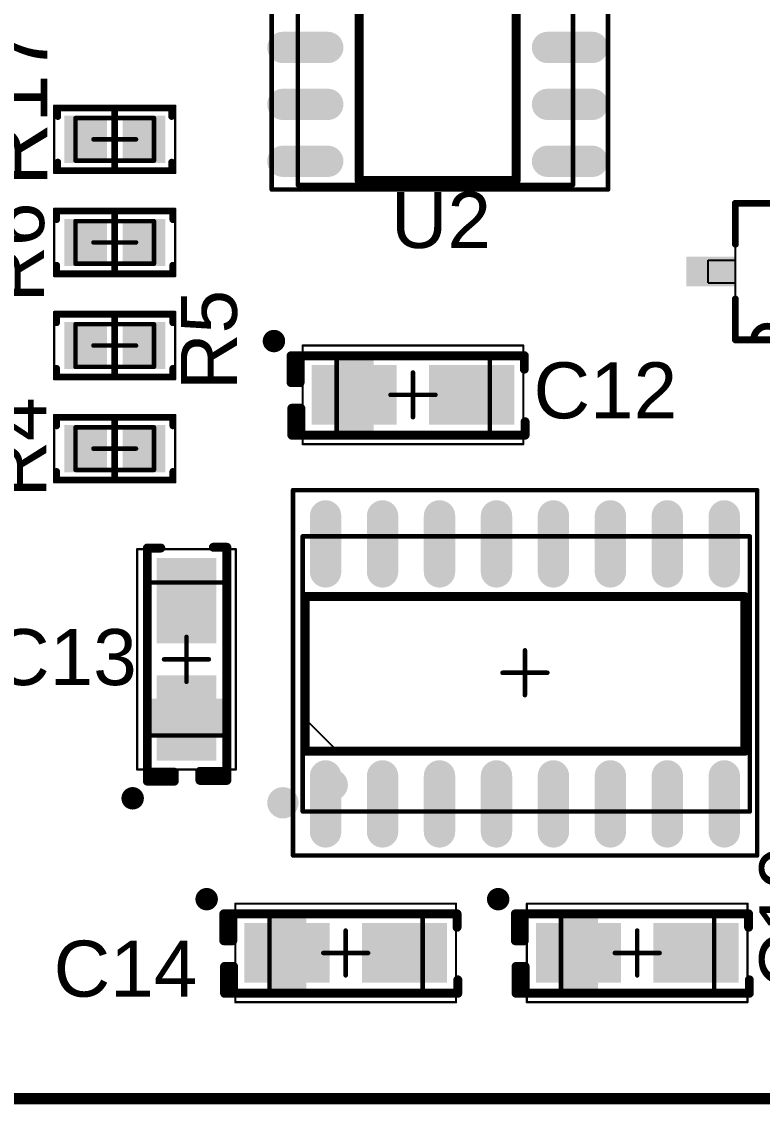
# Model space of a CAD drawing. Header units: millimetres. Extents: x -5 to 73.1, y -0.1 to 46.3.
# Drawn here: x 23.03 to 39.54, y -0.13 to 24.03 of the extents above; entities that cross this region are included whole.
import ezdxf

# ---------------------------------------------------------------- set-up
doc = ezdxf.new("R2010")
doc.units = ezdxf.units.MM
for name, color, linetype in [('Mechanical1', 6, 'Continuous'), ('Mechanical13', 56, 'Continuous'), ('Mechanical15', 56, 'Continuous'), ('Mechanical4', 56, 'Continuous'), ('TopOverlay', 2, 'Continuous'), ('TopPaste', 8, 'Continuous'), ('TopSolder', 216, 'Continuous')]:
    doc.layers.add(name, color=color, linetype=linetype)
doc.styles.add('Arial', font='arial.ttf', dxfattribs={"height": 0.2})

msp = doc.modelspace()

# ---------------------------------------------------------------- hatches: boundary and pattern name
at = {"layer": 'Mechanical1'}
h = msp.add_hatch(color=6, dxfattribs=at)
edge = h.paths.add_edge_path()
edge.add_arc((29.95, 7), 0.35, 0, 360)
at = {"layer": 'Mechanical13'}
for points in [[(30.035, 14.85), (30.875, 14.85), (30.875, 16.55), (30.035, 16.55)], [(27.55, 8.085), (27.55, 8.925), (25.85, 8.925), (25.85, 8.085)], [(28.535, 2.4), (29.375, 2.4), (29.375, 4.1), (28.535, 4.1)], [(35.035, 2.4), (35.875, 2.4), (35.875, 4.1), (35.035, 4.1)]]:
    msp.add_hatch(color=56, dxfattribs=at).paths.add_polyline_path(points)
at = {"layer": 'TopOverlay'}
for points in [[(29.033, 15.973), (29.183, 15.973), (29.183, 16.573), (29.033, 16.573)], [(29.05, 14.8), (29.2, 14.8), (29.2, 15.4), (29.05, 15.4)], [(27.6, 7.1), (27.6, 7.25), (27, 7.25), (27, 7.1)], [(26.427, 7.083), (26.427, 7.233), (25.827, 7.233), (25.827, 7.083)], [(27.533, 3.523), (27.683, 3.523), (27.683, 4.123), (27.533, 4.123)], [(34.033, 3.523), (34.183, 3.523), (34.183, 4.123), (34.033, 4.123)], [(27.55, 2.35), (27.7, 2.35), (27.7, 2.95), (27.55, 2.95)], [(34.05, 2.35), (34.2, 2.35), (34.2, 2.95), (34.05, 2.95)]]:
    msp.add_hatch(color=2, dxfattribs=at).paths.add_polyline_path(points)
h = msp.add_hatch(color=2, dxfattribs=at)
edge = h.paths.add_edge_path()
edge.add_arc((28.85, 6.6), 0.35, 0, 360)
at = {"layer": 'TopPaste'}
h = msp.add_hatch(color=8, dxfattribs=at)
edge = h.paths.add_edge_path()
edge.add_arc((28.85, 23.45), 0.3, 90, 270)
edge.add_line((28.85, 23.15), (29.85, 23.15))
edge.add_arc((29.85, 23.45), 0.3, 270, 450)
edge.add_line((29.85, 23.75), (28.85, 23.75))
h = msp.add_hatch(color=8, dxfattribs=at)
edge = h.paths.add_edge_path()
edge.add_arc((34.75, 23.45), 0.3, 90, 270)
edge.add_line((34.75, 23.15), (35.75, 23.15))
edge.add_arc((35.75, 23.45), 0.3, 270, 450)
edge.add_line((35.75, 23.75), (34.75, 23.75))
h = msp.add_hatch(color=8, dxfattribs=at)
edge = h.paths.add_edge_path()
edge.add_arc((28.85, 22.18), 0.3, 90, 270)
edge.add_line((28.85, 21.88), (29.85, 21.88))
edge.add_arc((29.85, 22.18), 0.3, 270, 450)
edge.add_line((29.85, 22.48), (28.85, 22.48))
h = msp.add_hatch(color=8, dxfattribs=at)
edge = h.paths.add_edge_path()
edge.add_arc((34.75, 22.18), 0.3, 90, 270)
edge.add_line((34.75, 21.88), (35.75, 21.88))
edge.add_arc((35.75, 22.18), 0.3, 270, 450)
edge.add_line((35.75, 22.48), (34.75, 22.48))
for points in [[(24.025, 20.925), (24.025, 21.875), (24.875, 21.875), (24.875, 20.925)], [(25.325, 20.925), (25.325, 21.875), (26.175, 21.875), (26.175, 20.925)], [(24.025, 18.625), (24.025, 19.575), (24.875, 19.575), (24.875, 18.625)], [(25.325, 18.625), (25.325, 19.575), (26.175, 19.575), (26.175, 18.625)], [(38.913, 18.171), (37.897, 18.171), (37.897, 18.729), (38.913, 18.729)], [(24.025, 16.325), (24.025, 17.275), (24.875, 17.275), (24.875, 16.325)], [(25.325, 16.325), (25.325, 17.275), (26.175, 17.275), (26.175, 16.325)], [(31.34, 15.085), (29.54, 15.085), (29.54, 16.315), (31.34, 16.315)], [(33.96, 15.085), (32.16, 15.085), (32.16, 16.315), (33.96, 16.315)], [(24.025, 14.025), (24.025, 14.975), (24.875, 14.975), (24.875, 14.025)], [(25.325, 14.025), (25.325, 14.975), (26.175, 14.975), (26.175, 14.025)], [(27.315, 12.01), (27.315, 10.21), (26.085, 10.21), (26.085, 12.01)], [(27.315, 9.39), (27.315, 7.59), (26.085, 7.59), (26.085, 9.39)], [(29.84, 2.635), (28.04, 2.635), (28.04, 3.865), (29.84, 3.865)], [(32.46, 2.635), (30.66, 2.635), (30.66, 3.865), (32.46, 3.865)], [(36.34, 2.635), (34.54, 2.635), (34.54, 3.865), (36.34, 3.865)], [(38.96, 2.635), (37.16, 2.635), (37.16, 3.865), (38.96, 3.865)]]:
    msp.add_hatch(color=8, dxfattribs=at).paths.add_polyline_path(points)
h = msp.add_hatch(color=8, dxfattribs=at)
edge = h.paths.add_edge_path()
edge.add_arc((28.85, 20.91), 0.3, 90, 270)
edge.add_line((28.85, 20.61), (29.85, 20.61))
edge.add_arc((29.85, 20.91), 0.3, 270, 450)
edge.add_line((29.85, 21.21), (28.85, 21.21))
h = msp.add_hatch(color=8, dxfattribs=at)
edge = h.paths.add_edge_path()
edge.add_arc((34.75, 20.91), 0.3, 90, 270)
edge.add_line((34.75, 20.61), (35.75, 20.61))
edge.add_arc((35.75, 20.91), 0.3, 270, 450)
edge.add_line((35.75, 21.21), (34.75, 21.21))
h = msp.add_hatch(color=8, dxfattribs=at)
edge = h.paths.add_edge_path()
edge.add_arc((29.802, 13), 0.3, 0, 180)
edge.add_line((29.502, 13), (29.502, 11.75))
edge.add_arc((29.802, 11.75), 0.3, 180, 360)
edge.add_line((30.102, 11.75), (30.102, 13))
h = msp.add_hatch(color=8, dxfattribs=at)
edge = h.paths.add_edge_path()
edge.add_arc((31.072, 13), 0.3, 0, 180)
edge.add_line((30.772, 13), (30.772, 11.75))
edge.add_arc((31.072, 11.75), 0.3, 180, 360)
edge.add_line((31.372, 11.75), (31.372, 13))
h = msp.add_hatch(color=8, dxfattribs=at)
edge = h.paths.add_edge_path()
edge.add_arc((32.342, 13), 0.3, 0, 180)
edge.add_line((32.042, 13), (32.042, 11.75))
edge.add_arc((32.342, 11.75), 0.3, 180, 360)
edge.add_line((32.642, 11.75), (32.642, 13))
h = msp.add_hatch(color=8, dxfattribs=at)
edge = h.paths.add_edge_path()
edge.add_arc((33.612, 13), 0.3, 0, 180)
edge.add_line((33.312, 13), (33.312, 11.75))
edge.add_arc((33.612, 11.75), 0.3, 180, 360)
edge.add_line((33.912, 11.75), (33.912, 13))
h = msp.add_hatch(color=8, dxfattribs=at)
edge = h.paths.add_edge_path()
edge.add_arc((34.882, 13), 0.3, 0, 180)
edge.add_line((34.582, 13), (34.582, 11.75))
edge.add_arc((34.882, 11.75), 0.3, 180, 360)
edge.add_line((35.182, 11.75), (35.182, 13))
h = msp.add_hatch(color=8, dxfattribs=at)
edge = h.paths.add_edge_path()
edge.add_arc((36.152, 13), 0.3, 0, 180)
edge.add_line((35.852, 13), (35.852, 11.75))
edge.add_arc((36.152, 11.75), 0.3, 180, 360)
edge.add_line((36.452, 11.75), (36.452, 13))
h = msp.add_hatch(color=8, dxfattribs=at)
edge = h.paths.add_edge_path()
edge.add_arc((37.422, 13), 0.3, 0, 180)
edge.add_line((37.122, 13), (37.122, 11.75))
edge.add_arc((37.422, 11.75), 0.3, 180, 360)
edge.add_line((37.722, 11.75), (37.722, 13))
h = msp.add_hatch(color=8, dxfattribs=at)
edge = h.paths.add_edge_path()
edge.add_arc((38.692, 13), 0.3, 0, 180)
edge.add_line((38.392, 13), (38.392, 11.75))
edge.add_arc((38.692, 11.75), 0.3, 180, 360)
edge.add_line((38.992, 11.75), (38.992, 13))
h = msp.add_hatch(color=8, dxfattribs=at)
edge = h.paths.add_edge_path()
edge.add_arc((29.802, 7.2), 0.3, 0, 180)
edge.add_line((29.502, 7.2), (29.502, 5.95))
edge.add_arc((29.802, 5.95), 0.3, 180, 360)
edge.add_line((30.102, 5.95), (30.102, 7.2))
h = msp.add_hatch(color=8, dxfattribs=at)
edge = h.paths.add_edge_path()
edge.add_arc((31.072, 7.2), 0.3, 0, 180)
edge.add_line((30.772, 7.2), (30.772, 5.95))
edge.add_arc((31.072, 5.95), 0.3, 180, 360)
edge.add_line((31.372, 5.95), (31.372, 7.2))
h = msp.add_hatch(color=8, dxfattribs=at)
edge = h.paths.add_edge_path()
edge.add_arc((32.342, 7.2), 0.3, 0, 180)
edge.add_line((32.042, 7.2), (32.042, 5.95))
edge.add_arc((32.342, 5.95), 0.3, 180, 360)
edge.add_line((32.642, 5.95), (32.642, 7.2))
h = msp.add_hatch(color=8, dxfattribs=at)
edge = h.paths.add_edge_path()
edge.add_arc((33.612, 7.2), 0.3, 0, 180)
edge.add_line((33.312, 7.2), (33.312, 5.95))
edge.add_arc((33.612, 5.95), 0.3, 180, 360)
edge.add_line((33.912, 5.95), (33.912, 7.2))
h = msp.add_hatch(color=8, dxfattribs=at)
edge = h.paths.add_edge_path()
edge.add_arc((34.882, 7.2), 0.3, 0, 180)
edge.add_line((34.582, 7.2), (34.582, 5.95))
edge.add_arc((34.882, 5.95), 0.3, 180, 360)
edge.add_line((35.182, 5.95), (35.182, 7.2))
h = msp.add_hatch(color=8, dxfattribs=at)
edge = h.paths.add_edge_path()
edge.add_arc((36.152, 7.2), 0.3, 0, 180)
edge.add_line((35.852, 7.2), (35.852, 5.95))
edge.add_arc((36.152, 5.95), 0.3, 180, 360)
edge.add_line((36.452, 5.95), (36.452, 7.2))
h = msp.add_hatch(color=8, dxfattribs=at)
edge = h.paths.add_edge_path()
edge.add_arc((37.422, 7.2), 0.3, 0, 180)
edge.add_line((37.122, 7.2), (37.122, 5.95))
edge.add_arc((37.422, 5.95), 0.3, 180, 360)
edge.add_line((37.722, 5.95), (37.722, 7.2))
h = msp.add_hatch(color=8, dxfattribs=at)
edge = h.paths.add_edge_path()
edge.add_arc((38.692, 7.2), 0.3, 0, 180)
edge.add_line((38.392, 7.2), (38.392, 5.95))
edge.add_arc((38.692, 5.95), 0.3, 180, 360)
edge.add_line((38.992, 5.95), (38.992, 7.2))
at = {"layer": 'TopSolder'}
h = msp.add_hatch(color=216, dxfattribs=at)
edge = h.paths.add_edge_path()
edge.add_arc((28.85, 23.45), 0.35, 90, 270)
edge.add_line((28.85, 23.1), (29.85, 23.1))
edge.add_arc((29.85, 23.45), 0.35, 270, 450)
edge.add_line((29.85, 23.8), (28.85, 23.8))
h = msp.add_hatch(color=216, dxfattribs=at)
edge = h.paths.add_edge_path()
edge.add_arc((34.75, 23.45), 0.35, 90, 270)
edge.add_line((34.75, 23.1), (35.75, 23.1))
edge.add_arc((35.75, 23.45), 0.35, 270, 450)
edge.add_line((35.75, 23.8), (34.75, 23.8))
h = msp.add_hatch(color=216, dxfattribs=at)
edge = h.paths.add_edge_path()
edge.add_arc((28.85, 22.18), 0.35, 90, 270)
edge.add_line((28.85, 21.83), (29.85, 21.83))
edge.add_arc((29.85, 22.18), 0.35, 270, 450)
edge.add_line((29.85, 22.53), (28.85, 22.53))
h = msp.add_hatch(color=216, dxfattribs=at)
edge = h.paths.add_edge_path()
edge.add_arc((34.75, 22.18), 0.35, 90, 270)
edge.add_line((34.75, 21.83), (35.75, 21.83))
edge.add_arc((35.75, 22.18), 0.35, 270, 450)
edge.add_line((35.75, 22.53), (34.75, 22.53))
for points in [[(23.975, 20.875), (23.975, 21.925), (24.925, 21.925), (24.925, 20.875)], [(25.275, 20.875), (25.275, 21.925), (26.225, 21.925), (26.225, 20.875)], [(23.975, 18.575), (23.975, 19.625), (24.925, 19.625), (24.925, 18.575)], [(25.275, 18.575), (25.275, 19.625), (26.225, 19.625), (26.225, 18.575)], [(38.963, 18.121), (37.847, 18.121), (37.847, 18.779), (38.963, 18.779)], [(23.975, 16.275), (23.975, 17.325), (24.925, 17.325), (24.925, 16.275)], [(25.275, 16.275), (25.275, 17.325), (26.225, 17.325), (26.225, 16.275)], [(31.39, 15.035), (29.49, 15.035), (29.49, 16.365), (31.39, 16.365)], [(34.01, 15.035), (32.11, 15.035), (32.11, 16.365), (34.01, 16.365)], [(23.975, 13.975), (23.975, 15.025), (24.925, 15.025), (24.925, 13.975)], [(25.275, 13.975), (25.275, 15.025), (26.225, 15.025), (26.225, 13.975)], [(27.365, 12.06), (27.365, 10.16), (26.035, 10.16), (26.035, 12.06)], [(27.365, 9.44), (27.365, 7.54), (26.035, 7.54), (26.035, 9.44)], [(29.89, 2.585), (27.99, 2.585), (27.99, 3.915), (29.89, 3.915)], [(32.51, 2.585), (30.61, 2.585), (30.61, 3.915), (32.51, 3.915)], [(36.39, 2.585), (34.49, 2.585), (34.49, 3.915), (36.39, 3.915)], [(39.01, 2.585), (37.11, 2.585), (37.11, 3.915), (39.01, 3.915)]]:
    msp.add_hatch(color=216, dxfattribs=at).paths.add_polyline_path(points)
h = msp.add_hatch(color=216, dxfattribs=at)
edge = h.paths.add_edge_path()
edge.add_arc((28.85, 20.91), 0.35, 90, 270)
edge.add_line((28.85, 20.56), (29.85, 20.56))
edge.add_arc((29.85, 20.91), 0.35, 270, 450)
edge.add_line((29.85, 21.26), (28.85, 21.26))
h = msp.add_hatch(color=216, dxfattribs=at)
edge = h.paths.add_edge_path()
edge.add_arc((34.75, 20.91), 0.35, 90, 270)
edge.add_line((34.75, 20.56), (35.75, 20.56))
edge.add_arc((35.75, 20.91), 0.35, 270, 450)
edge.add_line((35.75, 21.26), (34.75, 21.26))
h = msp.add_hatch(color=216, dxfattribs=at)
edge = h.paths.add_edge_path()
edge.add_arc((29.802, 13), 0.35, 0, 180)
edge.add_line((29.452, 13), (29.452, 11.75))
edge.add_arc((29.802, 11.75), 0.35, 180, 360)
edge.add_line((30.152, 11.75), (30.152, 13))
h = msp.add_hatch(color=216, dxfattribs=at)
edge = h.paths.add_edge_path()
edge.add_arc((31.072, 13), 0.35, 0, 180)
edge.add_line((30.722, 13), (30.722, 11.75))
edge.add_arc((31.072, 11.75), 0.35, 180, 360)
edge.add_line((31.422, 11.75), (31.422, 13))
h = msp.add_hatch(color=216, dxfattribs=at)
edge = h.paths.add_edge_path()
edge.add_arc((32.342, 13), 0.35, 0, 180)
edge.add_line((31.992, 13), (31.992, 11.75))
edge.add_arc((32.342, 11.75), 0.35, 180, 360)
edge.add_line((32.692, 11.75), (32.692, 13))
h = msp.add_hatch(color=216, dxfattribs=at)
edge = h.paths.add_edge_path()
edge.add_arc((33.612, 13), 0.35, 0, 180)
edge.add_line((33.262, 13), (33.262, 11.75))
edge.add_arc((33.612, 11.75), 0.35, 180, 360)
edge.add_line((33.962, 11.75), (33.962, 13))
h = msp.add_hatch(color=216, dxfattribs=at)
edge = h.paths.add_edge_path()
edge.add_arc((34.882, 13), 0.35, 0, 180)
edge.add_line((34.532, 13), (34.532, 11.75))
edge.add_arc((34.882, 11.75), 0.35, 180, 360)
edge.add_line((35.232, 11.75), (35.232, 13))
h = msp.add_hatch(color=216, dxfattribs=at)
edge = h.paths.add_edge_path()
edge.add_arc((36.152, 13), 0.35, 0, 180)
edge.add_line((35.802, 13), (35.802, 11.75))
edge.add_arc((36.152, 11.75), 0.35, 180, 360)
edge.add_line((36.502, 11.75), (36.502, 13))
h = msp.add_hatch(color=216, dxfattribs=at)
edge = h.paths.add_edge_path()
edge.add_arc((37.422, 13), 0.35, 0, 180)
edge.add_line((37.072, 13), (37.072, 11.75))
edge.add_arc((37.422, 11.75), 0.35, 180, 360)
edge.add_line((37.772, 11.75), (37.772, 13))
h = msp.add_hatch(color=216, dxfattribs=at)
edge = h.paths.add_edge_path()
edge.add_arc((38.692, 13), 0.35, 0, 180)
edge.add_line((38.342, 13), (38.342, 11.75))
edge.add_arc((38.692, 11.75), 0.35, 180, 360)
edge.add_line((39.042, 11.75), (39.042, 13))
h = msp.add_hatch(color=216, dxfattribs=at)
edge = h.paths.add_edge_path()
edge.add_arc((29.802, 7.2), 0.35, 0, 180)
edge.add_line((29.452, 7.2), (29.452, 5.95))
edge.add_arc((29.802, 5.95), 0.35, 180, 360)
edge.add_line((30.152, 5.95), (30.152, 7.2))
h = msp.add_hatch(color=216, dxfattribs=at)
edge = h.paths.add_edge_path()
edge.add_arc((31.072, 7.2), 0.35, 0, 180)
edge.add_line((30.722, 7.2), (30.722, 5.95))
edge.add_arc((31.072, 5.95), 0.35, 180, 360)
edge.add_line((31.422, 5.95), (31.422, 7.2))
h = msp.add_hatch(color=216, dxfattribs=at)
edge = h.paths.add_edge_path()
edge.add_arc((32.342, 7.2), 0.35, 0, 180)
edge.add_line((31.992, 7.2), (31.992, 5.95))
edge.add_arc((32.342, 5.95), 0.35, 180, 360)
edge.add_line((32.692, 5.95), (32.692, 7.2))
h = msp.add_hatch(color=216, dxfattribs=at)
edge = h.paths.add_edge_path()
edge.add_arc((33.612, 7.2), 0.35, 0, 180)
edge.add_line((33.262, 7.2), (33.262, 5.95))
edge.add_arc((33.612, 5.95), 0.35, 180, 360)
edge.add_line((33.962, 5.95), (33.962, 7.2))
h = msp.add_hatch(color=216, dxfattribs=at)
edge = h.paths.add_edge_path()
edge.add_arc((34.882, 7.2), 0.35, 0, 180)
edge.add_line((34.532, 7.2), (34.532, 5.95))
edge.add_arc((34.882, 5.95), 0.35, 180, 360)
edge.add_line((35.232, 5.95), (35.232, 7.2))
h = msp.add_hatch(color=216, dxfattribs=at)
edge = h.paths.add_edge_path()
edge.add_arc((36.152, 7.2), 0.35, 0, 180)
edge.add_line((35.802, 7.2), (35.802, 5.95))
edge.add_arc((36.152, 5.95), 0.35, 180, 360)
edge.add_line((36.502, 5.95), (36.502, 7.2))
h = msp.add_hatch(color=216, dxfattribs=at)
edge = h.paths.add_edge_path()
edge.add_arc((37.422, 7.2), 0.35, 0, 180)
edge.add_line((37.072, 7.2), (37.072, 5.95))
edge.add_arc((37.422, 5.95), 0.35, 180, 360)
edge.add_line((37.772, 5.95), (37.772, 7.2))
h = msp.add_hatch(color=216, dxfattribs=at)
edge = h.paths.add_edge_path()
edge.add_arc((38.692, 7.2), 0.35, 0, 180)
edge.add_line((38.342, 7.2), (38.342, 5.95))
edge.add_arc((38.692, 5.95), 0.35, 180, 360)
edge.add_line((39.042, 5.95), (39.042, 7.2))

# ---------------------------------------------------------------- linework, layer by layer
at = {"layer": 'Mechanical1', "const_width": 0.1}
for points in [[(29.182, 20.38), (29.182, 29.08)], [(35.319, 20.38), (35.319, 29.08)], [(29.182, 20.38), (35.319, 20.38)], [(29.29, 12.544), (39.26, 12.544)], [(29.29, 6.407), (29.29, 12.544)], [(39.26, 6.407), (39.26, 12.544)], [(29.29, 6.407), (39.26, 6.407)]]:
    msp.add_lwpolyline(points, dxfattribs=at)
at = {"layer": 'Mechanical1', "const_width": 0.05}
for points in [[(29.157, 20.38, 1), (29.207, 20.38, 1)], [(29.157, 20.38, 1), (29.207, 20.38, 1)], [(35.294, 20.38, 1), (35.344, 20.38, 1)], [(35.294, 20.38, 1), (35.344, 20.38, 1)], [(29.265, 12.544, 1), (29.315, 12.544, 1)], [(29.265, 12.544, 1), (29.315, 12.544, 1)], [(39.235, 12.544, 1), (39.285, 12.544, 1)], [(39.235, 12.544, 1), (39.285, 12.544, 1)], [(29.265, 6.407, 1), (29.315, 6.407, 1)], [(29.265, 6.407, 1), (29.315, 6.407, 1)], [(39.235, 6.407, 1), (39.285, 6.407, 1)], [(39.235, 6.407, 1), (39.285, 6.407, 1)]]:
    msp.add_lwpolyline(points, format="xyb", close=True, dxfattribs=at)
at = {"layer": 'Mechanical13', "const_width": 0.1}
for points in [[(24.225, 20.925), (24.225, 21.875)], [(24.225, 21.875), (25.975, 21.875)], [(25.975, 20.925), (25.975, 21.875)], [(24.225, 20.925), (25.975, 20.925)], [(24.225, 19.575), (25.975, 19.575)], [(24.225, 18.625), (24.225, 19.575)], [(25.975, 18.625), (25.975, 19.575)], [(24.225, 18.625), (25.975, 18.625)], [(24.225, 16.325), (24.225, 17.275)], [(24.225, 17.275), (25.975, 17.275)], [(25.975, 16.325), (25.975, 17.275)], [(30.05, 16.55), (33.465, 16.55)], [(30.05, 14.85), (30.05, 16.55)], [(33.465, 14.85), (33.465, 16.55)], [(24.225, 16.325), (25.975, 16.325)], [(24.225, 14.975), (25.975, 14.975)], [(24.225, 14.025), (24.225, 14.975)], [(25.975, 14.025), (25.975, 14.975)], [(30.05, 14.85), (33.465, 14.85)], [(24.225, 14.025), (25.975, 14.025)], [(25.85, 8.1), (25.85, 11.515)], [(25.85, 11.515), (27.55, 11.515)], [(27.55, 8.1), (27.55, 11.515)], [(25.85, 8.1), (27.55, 8.1)], [(28.55, 4.1), (31.965, 4.1)], [(28.55, 2.4), (28.55, 4.1)], [(31.965, 2.4), (31.965, 4.1)], [(35.05, 4.1), (38.465, 4.1)], [(35.05, 2.4), (35.05, 4.1)], [(38.465, 2.4), (38.465, 4.1)], [(28.55, 2.4), (31.965, 2.4)], [(35.05, 2.4), (38.465, 2.4)]]:
    msp.add_lwpolyline(points, dxfattribs=at)
at = {"layer": 'Mechanical13', "const_width": 0.05}
for points in [[(24.2, 21.875, 1), (24.25, 21.875, 1)], [(24.2, 21.875, 1), (24.25, 21.875, 1)], [(25.95, 21.875, 1), (26, 21.875, 1)], [(25.95, 21.875, 1), (26, 21.875, 1)], [(24.2, 20.925, 1), (24.25, 20.925, 1)], [(24.2, 20.925, 1), (24.25, 20.925, 1)], [(25.95, 20.925, 1), (26, 20.925, 1)], [(25.95, 20.925, 1), (26, 20.925, 1)], [(24.2, 19.575, 1), (24.25, 19.575, 1)], [(24.2, 19.575, 1), (24.25, 19.575, 1)], [(25.95, 19.575, 1), (26, 19.575, 1)], [(25.95, 19.575, 1), (26, 19.575, 1)], [(24.2, 18.625, 1), (24.25, 18.625, 1)], [(24.2, 18.625, 1), (24.25, 18.625, 1)], [(25.95, 18.625, 1), (26, 18.625, 1)], [(25.95, 18.625, 1), (26, 18.625, 1)], [(24.2, 17.275, 1), (24.25, 17.275, 1)], [(24.2, 17.275, 1), (24.25, 17.275, 1)], [(25.95, 17.275, 1), (26, 17.275, 1)], [(25.95, 17.275, 1), (26, 17.275, 1)], [(30.025, 16.55, 1), (30.075, 16.55, 1)], [(30.025, 16.55, 1), (30.075, 16.55, 1)], [(33.44, 16.55, 1), (33.49, 16.55, 1)], [(33.44, 16.55, 1), (33.49, 16.55, 1)], [(24.2, 16.325, 1), (24.25, 16.325, 1)], [(24.2, 16.325, 1), (24.25, 16.325, 1)], [(25.95, 16.325, 1), (26, 16.325, 1)], [(25.95, 16.325, 1), (26, 16.325, 1)], [(24.2, 14.975, 1), (24.25, 14.975, 1)], [(24.2, 14.975, 1), (24.25, 14.975, 1)], [(25.95, 14.975, 1), (26, 14.975, 1)], [(25.95, 14.975, 1), (26, 14.975, 1)], [(30.025, 14.85, 1), (30.075, 14.85, 1)], [(30.025, 14.85, 1), (30.075, 14.85, 1)], [(33.44, 14.85, 1), (33.49, 14.85, 1)], [(33.44, 14.85, 1), (33.49, 14.85, 1)], [(24.2, 14.025, 1), (24.25, 14.025, 1)], [(24.2, 14.025, 1), (24.25, 14.025, 1)], [(25.95, 14.025, 1), (26, 14.025, 1)], [(25.95, 14.025, 1), (26, 14.025, 1)], [(25.825, 11.515, 1), (25.875, 11.515, 1)], [(25.825, 11.515, 1), (25.875, 11.515, 1)], [(27.525, 11.515, 1), (27.575, 11.515, 1)], [(27.525, 11.515, 1), (27.575, 11.515, 1)], [(25.825, 8.1, 1), (25.875, 8.1, 1)], [(25.825, 8.1, 1), (25.875, 8.1, 1)], [(27.525, 8.1, 1), (27.575, 8.1, 1)], [(27.525, 8.1, 1), (27.575, 8.1, 1)], [(28.525, 4.1, 1), (28.575, 4.1, 1)], [(28.525, 4.1, 1), (28.575, 4.1, 1)], [(31.94, 4.1, 1), (31.99, 4.1, 1)], [(31.94, 4.1, 1), (31.99, 4.1, 1)], [(35.025, 4.1, 1), (35.075, 4.1, 1)], [(35.025, 4.1, 1), (35.075, 4.1, 1)], [(38.44, 4.1, 1), (38.49, 4.1, 1)], [(38.44, 4.1, 1), (38.49, 4.1, 1)], [(28.525, 2.4, 1), (28.575, 2.4, 1)], [(28.525, 2.4, 1), (28.575, 2.4, 1)], [(31.94, 2.4, 1), (31.99, 2.4, 1)], [(31.94, 2.4, 1), (31.99, 2.4, 1)], [(35.025, 2.4, 1), (35.075, 2.4, 1)], [(35.025, 2.4, 1), (35.075, 2.4, 1)], [(38.44, 2.4, 1), (38.49, 2.4, 1)], [(38.44, 2.4, 1), (38.49, 2.4, 1)]]:
    msp.add_lwpolyline(points, format="xyb", close=True, dxfattribs=at)
at = {"layer": 'Mechanical13'}
for points in [[(38.939, 19.974), (40.361, 19.974)], [(38.939, 18.704), (38.939, 19.974)], [(38.329, 18.704), (38.939, 18.704)], [(38.329, 18.196), (38.329, 18.704)], [(38.939, 18.196), (38.939, 18.704)], [(38.329, 18.196), (38.939, 18.196)], [(38.939, 16.926), (38.939, 18.196)], [(38.939, 16.926), (39.345, 16.926)], [(39.345, 16.926), (39.955, 16.926)]]:
    msp.add_lwpolyline(points, dxfattribs=at)
for points in [[(38.939, 19.974, 1), (38.939, 19.974, 1)], [(38.939, 19.974, 1), (38.939, 19.974, 1)], [(38.329, 18.704, 1), (38.329, 18.704, 1)], [(38.329, 18.704, 1), (38.329, 18.704, 1)], [(38.939, 18.704, 1), (38.939, 18.704, 1)], [(38.939, 18.704, 1), (38.939, 18.704, 1)], [(38.939, 18.704, 1), (38.939, 18.704, 1)], [(38.329, 18.196, 1), (38.329, 18.196, 1)], [(38.329, 18.196, 1), (38.329, 18.196, 1)], [(38.939, 18.196, 1), (38.939, 18.196, 1)], [(38.939, 18.196, 1), (38.939, 18.196, 1)], [(38.939, 18.196, 1), (38.939, 18.196, 1)], [(38.939, 16.926, 1), (38.939, 16.926, 1)], [(38.939, 16.926, 1), (38.939, 16.926, 1)], [(39.345, 16.926, 1), (39.345, 16.926, 1)], [(39.345, 16.926, 1), (39.345, 16.926, 1)], [(39.345, 16.926, 1), (39.345, 16.926, 1)]]:
    msp.add_lwpolyline(points, format="xyb", close=True, dxfattribs=at)
msp.add_lwpolyline([(39.345, 16.926, -1), (39.955, 16.926)], format="xyb", dxfattribs=at)
at = {"layer": 'Mechanical15'}
for points, const_width in [([(28.6, 20.28), (28.6, 29.28)], 0.1), ([(36.1, 20.28), (36.1, 29.03)], 0.1), ([(23.75, 20.65), (23.75, 22.15)], 0.05), ([(23.75, 22.15), (26.45, 22.15)], 0.05), ([(26.45, 20.65), (26.45, 22.15)], 0.05), ([(25.1, 20.925), (25.1, 21.875)], 0.1), ([(24.625, 21.4), (25.575, 21.4)], 0.1), ([(23.75, 20.65), (26.45, 20.65)], 0.05), ([(28.6, 20.28), (36.1, 20.28)], 0.1), ([(23.75, 19.85), (26.45, 19.85)], 0.05), ([(23.75, 18.35), (23.75, 19.85)], 0.05), ([(26.45, 18.35), (26.45, 19.85)], 0.05), ([(25.1, 18.625), (25.1, 19.575)], 0.1), ([(24.625, 19.1), (25.575, 19.1)], 0.1), ([(23.75, 18.35), (26.45, 18.35)], 0.05), ([(23.75, 16.05), (23.75, 17.55)], 0.05), ([(23.75, 17.55), (26.45, 17.55)], 0.05), ([(26.45, 16.05), (26.45, 17.55)], 0.05), ([(25.1, 16.325), (25.1, 17.275)], 0.1), ([(24.625, 16.8), (25.575, 16.8)], 0.1), ([(29.29, 14.6), (29.29, 16.8)], 0.05), ([(29.29, 16.8), (34.21, 16.8)], 0.05), ([(34.21, 14.6), (34.21, 16.8)], 0.05), ([(31.75, 15.2), (31.75, 16.2)], 0.1), ([(23.75, 16.05), (26.45, 16.05)], 0.05), ([(31.25, 15.7), (32.25, 15.7)], 0.1), ([(23.75, 15.25), (26.45, 15.25)], 0.05), ([(23.75, 13.75), (23.75, 15.25)], 0.05), ([(26.45, 13.75), (26.45, 15.25)], 0.05), ([(25.1, 14.025), (25.1, 14.975)], 0.1), ([(24.625, 14.5), (25.575, 14.5)], 0.1), ([(29.29, 14.6), (34.21, 14.6)], 0.05), ([(23.75, 13.75), (26.45, 13.75)], 0.05), ([(29.075, 13.575), (39.425, 13.575)], 0.1), ([(29.075, 5.425), (29.075, 13.575)], 0.1), ([(39.425, 5.425), (39.425, 13.575)], 0.1), ([(25.6, 7.34), (25.6, 12.26)], 0.05), ([(25.6, 12.26), (27.8, 12.26)], 0.05), ([(27.8, 7.34), (27.8, 12.26)], 0.05), ([(26.7, 9.3), (26.7, 10.3)], 0.1), ([(34.247, 9.001), (34.247, 10.001)], 0.1), ([(26.2, 9.8), (27.2, 9.8)], 0.1), ([(33.747, 9.501), (34.747, 9.501)], 0.1), ([(25.6, 7.34), (27.8, 7.34)], 0.05), ([(29.075, 5.425), (39.425, 5.425)], 0.1), ([(27.79, 2.15), (27.79, 4.35)], 0.05), ([(27.79, 4.35), (32.71, 4.35)], 0.05), ([(32.71, 2.15), (32.71, 4.35)], 0.05), ([(34.29, 2.15), (34.29, 4.35)], 0.05), ([(34.29, 4.35), (39.21, 4.35)], 0.05), ([(39.21, 2.15), (39.21, 4.35)], 0.05), ([(30.25, 2.75), (30.25, 3.75)], 0.1), ([(36.75, 2.75), (36.75, 3.75)], 0.1), ([(29.75, 3.25), (30.75, 3.25)], 0.1), ([(36.25, 3.25), (37.25, 3.25)], 0.1), ([(27.79, 2.15), (32.71, 2.15)], 0.05), ([(34.29, 2.15), (39.21, 2.15)], 0.05)]:
    msp.add_lwpolyline(points, dxfattribs=dict(at, const_width=const_width))
for points, const_width in [([(23.737, 22.15, 1), (23.762, 22.15, 1)], 0.025), ([(23.737, 22.15, 1), (23.762, 22.15, 1)], 0.025), ([(26.438, 22.15, 1), (26.462, 22.15, 1)], 0.025), ([(26.438, 22.15, 1), (26.462, 22.15, 1)], 0.025), ([(25.075, 21.875, 1), (25.125, 21.875, 1)], 0.05), ([(24.6, 21.4, 1), (24.65, 21.4, 1)], 0.05), ([(25.55, 21.4, 1), (25.6, 21.4, 1)], 0.05), ([(25.075, 20.925, 1), (25.125, 20.925, 1)], 0.05), ([(23.737, 20.65, 1), (23.762, 20.65, 1)], 0.025), ([(23.737, 20.65, 1), (23.762, 20.65, 1)], 0.025), ([(26.438, 20.65, 1), (26.462, 20.65, 1)], 0.025), ([(26.438, 20.65, 1), (26.462, 20.65, 1)], 0.025), ([(28.575, 20.28, 1), (28.625, 20.28, 1)], 0.05), ([(28.575, 20.28, 1), (28.625, 20.28, 1)], 0.05), ([(36.075, 20.28, 1), (36.125, 20.28, 1)], 0.05), ([(36.075, 20.28, 1), (36.125, 20.28, 1)], 0.05), ([(23.737, 19.85, 1), (23.762, 19.85, 1)], 0.025), ([(23.737, 19.85, 1), (23.762, 19.85, 1)], 0.025), ([(26.438, 19.85, 1), (26.462, 19.85, 1)], 0.025), ([(26.438, 19.85, 1), (26.462, 19.85, 1)], 0.025), ([(25.075, 19.575, 1), (25.125, 19.575, 1)], 0.05), ([(24.6, 19.1, 1), (24.65, 19.1, 1)], 0.05), ([(25.55, 19.1, 1), (25.6, 19.1, 1)], 0.05), ([(25.075, 18.625, 1), (25.125, 18.625, 1)], 0.05), ([(23.737, 18.35, 1), (23.762, 18.35, 1)], 0.025), ([(23.737, 18.35, 1), (23.762, 18.35, 1)], 0.025), ([(26.438, 18.35, 1), (26.462, 18.35, 1)], 0.025), ([(26.438, 18.35, 1), (26.462, 18.35, 1)], 0.025), ([(23.737, 17.55, 1), (23.762, 17.55, 1)], 0.025), ([(23.737, 17.55, 1), (23.762, 17.55, 1)], 0.025), ([(26.438, 17.55, 1), (26.462, 17.55, 1)], 0.025), ([(26.438, 17.55, 1), (26.462, 17.55, 1)], 0.025), ([(25.075, 17.275, 1), (25.125, 17.275, 1)], 0.05), ([(24.6, 16.8, 1), (24.65, 16.8, 1)], 0.05), ([(25.55, 16.8, 1), (25.6, 16.8, 1)], 0.05), ([(29.278, 16.8, 1), (29.302, 16.8, 1)], 0.025), ([(29.278, 16.8, 1), (29.302, 16.8, 1)], 0.025), ([(34.198, 16.8, 1), (34.222, 16.8, 1)], 0.025), ([(34.198, 16.8, 1), (34.222, 16.8, 1)], 0.025), ([(25.075, 16.325, 1), (25.125, 16.325, 1)], 0.05), ([(31.725, 16.2, 1), (31.775, 16.2, 1)], 0.05), ([(23.737, 16.05, 1), (23.762, 16.05, 1)], 0.025), ([(23.737, 16.05, 1), (23.762, 16.05, 1)], 0.025), ([(26.438, 16.05, 1), (26.462, 16.05, 1)], 0.025), ([(26.438, 16.05, 1), (26.462, 16.05, 1)], 0.025), ([(31.225, 15.7, 1), (31.275, 15.7, 1)], 0.05), ([(32.225, 15.7, 1), (32.275, 15.7, 1)], 0.05), ([(23.737, 15.25, 1), (23.762, 15.25, 1)], 0.025), ([(23.737, 15.25, 1), (23.762, 15.25, 1)], 0.025), ([(26.438, 15.25, 1), (26.462, 15.25, 1)], 0.025), ([(26.438, 15.25, 1), (26.462, 15.25, 1)], 0.025), ([(31.725, 15.2, 1), (31.775, 15.2, 1)], 0.05), ([(25.075, 14.975, 1), (25.125, 14.975, 1)], 0.05), ([(24.6, 14.5, 1), (24.65, 14.5, 1)], 0.05), ([(25.55, 14.5, 1), (25.6, 14.5, 1)], 0.05), ([(29.278, 14.6, 1), (29.302, 14.6, 1)], 0.025), ([(29.278, 14.6, 1), (29.302, 14.6, 1)], 0.025), ([(34.198, 14.6, 1), (34.222, 14.6, 1)], 0.025), ([(34.198, 14.6, 1), (34.222, 14.6, 1)], 0.025), ([(25.075, 14.025, 1), (25.125, 14.025, 1)], 0.05), ([(23.737, 13.75, 1), (23.762, 13.75, 1)], 0.025), ([(23.737, 13.75, 1), (23.762, 13.75, 1)], 0.025), ([(26.438, 13.75, 1), (26.462, 13.75, 1)], 0.025), ([(26.438, 13.75, 1), (26.462, 13.75, 1)], 0.025), ([(29.05, 13.575, 1), (29.1, 13.575, 1)], 0.05), ([(29.05, 13.575, 1), (29.1, 13.575, 1)], 0.05), ([(39.4, 13.575, 1), (39.45, 13.575, 1)], 0.05), ([(39.4, 13.575, 1), (39.45, 13.575, 1)], 0.05), ([(25.588, 12.26, 1), (25.612, 12.26, 1)], 0.025), ([(25.588, 12.26, 1), (25.612, 12.26, 1)], 0.025), ([(27.788, 12.26, 1), (27.812, 12.26, 1)], 0.025), ([(27.788, 12.26, 1), (27.812, 12.26, 1)], 0.025), ([(26.675, 10.3, 1), (26.725, 10.3, 1)], 0.05), ([(34.222, 10.001, 1), (34.272, 10.001, 1)], 0.05), ([(26.175, 9.8, 1), (26.225, 9.8, 1)], 0.05), ([(27.175, 9.8, 1), (27.225, 9.8, 1)], 0.05), ([(33.722, 9.501, 1), (33.772, 9.501, 1)], 0.05), ([(34.722, 9.501, 1), (34.772, 9.501, 1)], 0.05), ([(26.675, 9.3, 1), (26.725, 9.3, 1)], 0.05), ([(34.222, 9.001, 1), (34.272, 9.001, 1)], 0.05), ([(25.588, 7.34, 1), (25.612, 7.34, 1)], 0.025), ([(25.588, 7.34, 1), (25.612, 7.34, 1)], 0.025), ([(27.788, 7.34, 1), (27.812, 7.34, 1)], 0.025), ([(27.788, 7.34, 1), (27.812, 7.34, 1)], 0.025), ([(29.05, 5.425, 1), (29.1, 5.425, 1)], 0.05), ([(29.05, 5.425, 1), (29.1, 5.425, 1)], 0.05), ([(39.4, 5.425, 1), (39.45, 5.425, 1)], 0.05), ([(39.4, 5.425, 1), (39.45, 5.425, 1)], 0.05), ([(27.778, 4.35, 1), (27.802, 4.35, 1)], 0.025), ([(27.778, 4.35, 1), (27.802, 4.35, 1)], 0.025), ([(32.698, 4.35, 1), (32.722, 4.35, 1)], 0.025), ([(32.698, 4.35, 1), (32.722, 4.35, 1)], 0.025), ([(34.278, 4.35, 1), (34.302, 4.35, 1)], 0.025), ([(34.278, 4.35, 1), (34.302, 4.35, 1)], 0.025), ([(39.198, 4.35, 1), (39.222, 4.35, 1)], 0.025), ([(39.198, 4.35, 1), (39.222, 4.35, 1)], 0.025), ([(30.225, 3.75, 1), (30.275, 3.75, 1)], 0.05), ([(36.725, 3.75, 1), (36.775, 3.75, 1)], 0.05), ([(29.725, 3.25, 1), (29.775, 3.25, 1)], 0.05), ([(30.725, 3.25, 1), (30.775, 3.25, 1)], 0.05), ([(36.225, 3.25, 1), (36.275, 3.25, 1)], 0.05), ([(37.225, 3.25, 1), (37.275, 3.25, 1)], 0.05), ([(30.225, 2.75, 1), (30.275, 2.75, 1)], 0.05), ([(36.725, 2.75, 1), (36.775, 2.75, 1)], 0.05), ([(27.778, 2.15, 1), (27.802, 2.15, 1)], 0.025), ([(27.778, 2.15, 1), (27.802, 2.15, 1)], 0.025), ([(32.698, 2.15, 1), (32.722, 2.15, 1)], 0.025), ([(32.698, 2.15, 1), (32.722, 2.15, 1)], 0.025), ([(34.278, 2.15, 1), (34.302, 2.15, 1)], 0.025), ([(34.278, 2.15, 1), (34.302, 2.15, 1)], 0.025), ([(39.198, 2.15, 1), (39.222, 2.15, 1)], 0.025), ([(39.198, 2.15, 1), (39.222, 2.15, 1)], 0.025)]:
    msp.add_lwpolyline(points, format="xyb", close=True, dxfattribs=dict(at, const_width=const_width))
at = {"layer": 'Mechanical4', "const_width": 0.254}
msp.add_lwpolyline([(0, 0), (73, 0)], dxfattribs=at)
at = {"layer": 'TopOverlay'}
for p, q in [((29.35, 8.47), (29.35, 7.75)), ((30.07, 7.75), (29.35, 8.47)), ((29.35, 7.75), (30.07, 7.75))]:
    msp.add_line(p, q, dxfattribs=at)
for points, const_width in [([(30.55, 20.48), (30.55, 28.98)], 0.2), ([(34.05, 20.48), (34.05, 28.98)], 0.2), ([(23.83, 21.908), (23.83, 22.1)], 0.15), ([(23.83, 22.1), (26.37, 22.1)], 0.15), ([(25.1, 20.7), (25.1, 22.1)], 0.15), ([(26.37, 21.908), (26.37, 22.1)], 0.15), ([(23.83, 20.7), (23.83, 20.892)], 0.15), ([(23.83, 20.7), (26.37, 20.7)], 0.15), ([(26.37, 20.7), (26.37, 20.892)], 0.15), ([(30.55, 20.48), (34.05, 20.48)], 0.2), ([(38.939, 19.974), (40.234, 19.974)], 0.152), ([(38.939, 19.06), (38.939, 19.974)], 0.152), ([(23.805, 19.608), (23.805, 19.8)], 0.15), ([(23.83, 19.8), (26.37, 19.8)], 0.15), ([(25.1, 18.4), (25.1, 19.8)], 0.15), ([(26.395, 19.608), (26.395, 19.8)], 0.15), ([(23.805, 18.4), (23.805, 18.592)], 0.15), ([(26.395, 18.4), (26.395, 18.592)], 0.15), ([(23.83, 18.4), (26.37, 18.4)], 0.15), ([(38.939, 16.926), (38.939, 17.84)], 0.152), ([(23.805, 17.308), (23.805, 17.5)], 0.15), ([(23.83, 17.5), (26.37, 17.5)], 0.15), ([(25.1, 16.1), (25.1, 17.5)], 0.15), ([(26.395, 17.308), (26.395, 17.5)], 0.15), ([(38.939, 16.926), (39.345, 16.926)], 0.152), ([(39.345, 16.926), (39.955, 16.926)], 0.152), ([(29.033, 16.573), (34.233, 16.573)], 0.2), ([(29.033, 15.973), (29.033, 16.573)], 0.2), ([(29.233, 15.973), (29.233, 16.573)], 0.2), ([(34.233, 16.273), (34.233, 16.573)], 0.2), ([(23.805, 16.1), (23.805, 16.292)], 0.15), ([(26.395, 16.1), (26.395, 16.292)], 0.15), ([(23.83, 16.1), (26.37, 16.1)], 0.15), ([(29.033, 15.973), (29.233, 15.973)], 0.2), ([(29.05, 14.8), (29.05, 15.4)], 0.2), ([(29.05, 15.4), (29.25, 15.4)], 0.2), ([(29.25, 14.8), (29.25, 15.4)], 0.2), ([(23.805, 15.008), (23.805, 15.2)], 0.15), ([(23.83, 15.2), (26.37, 15.2)], 0.15), ([(25.1, 13.8), (25.1, 15.2)], 0.15), ([(26.395, 15.008), (26.395, 15.2)], 0.15), ([(34.25, 14.8), (34.25, 15.1)], 0.2), ([(29.05, 14.8), (34.25, 14.8)], 0.2), ([(23.805, 13.8), (23.805, 13.992)], 0.15), ([(26.395, 13.8), (26.395, 13.992)], 0.15), ([(23.83, 13.8), (26.37, 13.8)], 0.15), ([(25.827, 7.083), (25.827, 12.283)], 0.2), ([(25.827, 12.283), (26.127, 12.283)], 0.2), ([(27.3, 12.3), (27.6, 12.3)], 0.2), ([(27.6, 7.1), (27.6, 12.3)], 0.2), ([(29.35, 11.2), (39.15, 11.2)], 0.2), ([(29.35, 7.75), (29.35, 11.2)], 0.2), ([(39.15, 7.75), (39.15, 11.2)], 0.2), ([(29.35, 7.75), (39.15, 7.75)], 0.2), ([(25.827, 7.283), (26.427, 7.283)], 0.2), ([(26.427, 7.083), (26.427, 7.283)], 0.2), ([(27, 7.1), (27, 7.3)], 0.2), ([(27, 7.3), (27.6, 7.3)], 0.2), ([(25.827, 7.083), (26.427, 7.083)], 0.2), ([(27, 7.1), (27.6, 7.1)], 0.2), ([(27.533, 4.123), (32.733, 4.123)], 0.2), ([(27.533, 3.523), (27.533, 4.123)], 0.2), ([(27.733, 3.523), (27.733, 4.123)], 0.2), ([(32.733, 3.823), (32.733, 4.123)], 0.2), ([(34.033, 4.123), (39.233, 4.123)], 0.2), ([(34.033, 3.523), (34.033, 4.123)], 0.2), ([(34.233, 3.523), (34.233, 4.123)], 0.2), ([(39.233, 3.823), (39.233, 4.123)], 0.2), ([(27.533, 3.523), (27.733, 3.523)], 0.2), ([(34.033, 3.523), (34.233, 3.523)], 0.2), ([(27.55, 2.35), (27.55, 2.95)], 0.2), ([(27.55, 2.95), (27.75, 2.95)], 0.2), ([(27.75, 2.35), (27.75, 2.95)], 0.2), ([(34.05, 2.35), (34.05, 2.95)], 0.2), ([(34.05, 2.95), (34.25, 2.95)], 0.2), ([(34.25, 2.35), (34.25, 2.95)], 0.2), ([(32.75, 2.35), (32.75, 2.65)], 0.2), ([(39.25, 2.35), (39.25, 2.65)], 0.2), ([(27.55, 2.35), (32.75, 2.35)], 0.2), ([(34.05, 2.35), (39.25, 2.35)], 0.2)]:
    msp.add_lwpolyline(points, dxfattribs=dict(at, const_width=const_width))
for points, const_width in [([(23.793, 22.1, 1), (23.868, 22.1, 1)], 0.075), ([(23.793, 22.1, 1), (23.868, 22.1, 1)], 0.075), ([(23.793, 21.908, 1), (23.868, 21.908, 1)], 0.075), ([(25.063, 22.1, 1), (25.138, 22.1, 1)], 0.075), ([(26.333, 22.1, 1), (26.408, 22.1, 1)], 0.075), ([(26.333, 22.1, 1), (26.408, 22.1, 1)], 0.075), ([(26.333, 21.908, 1), (26.408, 21.908, 1)], 0.075), ([(23.793, 20.892, 1), (23.868, 20.892, 1)], 0.075), ([(23.793, 20.7, 1), (23.868, 20.7, 1)], 0.075), ([(23.793, 20.7, 1), (23.868, 20.7, 1)], 0.075), ([(25.063, 20.7, 1), (25.138, 20.7, 1)], 0.075), ([(26.333, 20.892, 1), (26.408, 20.892, 1)], 0.075), ([(26.333, 20.7, 1), (26.408, 20.7, 1)], 0.075), ([(26.333, 20.7, 1), (26.408, 20.7, 1)], 0.075), ([(30.5, 20.48, 1), (30.6, 20.48, 1)], 0.1), ([(30.5, 20.48, 1), (30.6, 20.48, 1)], 0.1), ([(34, 20.48, 1), (34.1, 20.48, 1)], 0.1), ([(34, 20.48, 1), (34.1, 20.48, 1)], 0.1), ([(38.901, 19.974, 1), (38.977, 19.974, 1)], 0.0762), ([(38.901, 19.974, 1), (38.977, 19.974, 1)], 0.0762), ([(23.767, 19.8, 1), (23.842, 19.8, 1)], 0.075), ([(23.793, 19.8, 1), (23.868, 19.8, 1)], 0.075), ([(25.063, 19.8, 1), (25.138, 19.8, 1)], 0.075), ([(26.333, 19.8, 1), (26.408, 19.8, 1)], 0.075), ([(26.358, 19.8, 1), (26.433, 19.8, 1)], 0.075), ([(23.767, 19.608, 1), (23.842, 19.608, 1)], 0.075), ([(26.358, 19.608, 1), (26.433, 19.608, 1)], 0.075), ([(38.901, 19.06, 1), (38.977, 19.06, 1)], 0.0762), ([(23.767, 18.592, 1), (23.842, 18.592, 1)], 0.075), ([(26.358, 18.592, 1), (26.433, 18.592, 1)], 0.075), ([(23.767, 18.4, 1), (23.842, 18.4, 1)], 0.075), ([(23.793, 18.4, 1), (23.868, 18.4, 1)], 0.075), ([(25.063, 18.4, 1), (25.138, 18.4, 1)], 0.075), ([(26.333, 18.4, 1), (26.408, 18.4, 1)], 0.075), ([(26.358, 18.4, 1), (26.433, 18.4, 1)], 0.075), ([(38.901, 17.84, 1), (38.977, 17.84, 1)], 0.0762), ([(23.767, 17.5, 1), (23.842, 17.5, 1)], 0.075), ([(23.793, 17.5, 1), (23.868, 17.5, 1)], 0.075), ([(25.063, 17.5, 1), (25.138, 17.5, 1)], 0.075), ([(26.333, 17.5, 1), (26.408, 17.5, 1)], 0.075), ([(26.358, 17.5, 1), (26.433, 17.5, 1)], 0.075), ([(23.767, 17.308, 1), (23.842, 17.308, 1)], 0.075), ([(26.358, 17.308, 1), (26.433, 17.308, 1)], 0.075), ([(28.775, 16.9, 1), (28.525, 16.9, 1)], 0.25), ([(28.463, 16.9, 1), (28.587, 16.9, 1)], 0.125), ([(28.713, 16.9, 1), (28.838, 16.9, 1)], 0.125), ([(38.901, 16.926, 1), (38.977, 16.926, 1)], 0.0762), ([(38.901, 16.926, 1), (38.977, 16.926, 1)], 0.0762), ([(39.307, 16.926, 1), (39.383, 16.926, 1)], 0.0762), ([(39.307, 16.926, 1), (39.383, 16.926, 1)], 0.0762), ([(39.307, 16.926, 1), (39.383, 16.926, 1)], 0.0762), ([(28.983, 16.573, 1), (29.083, 16.573, 1)], 0.1), ([(28.983, 16.573, 1), (29.083, 16.573, 1)], 0.1), ([(29.183, 16.573, 1), (29.283, 16.573, 1)], 0.1), ([(34.183, 16.573, 1), (34.283, 16.573, 1)], 0.1), ([(34.183, 16.573, 1), (34.283, 16.573, 1)], 0.1), ([(23.767, 16.292, 1), (23.842, 16.292, 1)], 0.075), ([(26.358, 16.292, 1), (26.433, 16.292, 1)], 0.075), ([(34.183, 16.273, 1), (34.283, 16.273, 1)], 0.1), ([(23.767, 16.1, 1), (23.842, 16.1, 1)], 0.075), ([(23.793, 16.1, 1), (23.868, 16.1, 1)], 0.075), ([(25.063, 16.1, 1), (25.138, 16.1, 1)], 0.075), ([(26.333, 16.1, 1), (26.408, 16.1, 1)], 0.075), ([(26.358, 16.1, 1), (26.433, 16.1, 1)], 0.075), ([(28.983, 15.973, 1), (29.083, 15.973, 1)], 0.1), ([(28.983, 15.973, 1), (29.083, 15.973, 1)], 0.1), ([(29.183, 15.973, 1), (29.283, 15.973, 1)], 0.1), ([(29.183, 15.973, 1), (29.283, 15.973, 1)], 0.1), ([(29, 15.4, 1), (29.1, 15.4, 1)], 0.1), ([(29, 15.4, 1), (29.1, 15.4, 1)], 0.1), ([(29.2, 15.4, 1), (29.3, 15.4, 1)], 0.1), ([(29.2, 15.4, 1), (29.3, 15.4, 1)], 0.1), ([(23.767, 15.2, 1), (23.842, 15.2, 1)], 0.075), ([(23.793, 15.2, 1), (23.868, 15.2, 1)], 0.075), ([(25.063, 15.2, 1), (25.138, 15.2, 1)], 0.075), ([(26.333, 15.2, 1), (26.408, 15.2, 1)], 0.075), ([(26.358, 15.2, 1), (26.433, 15.2, 1)], 0.075), ([(23.767, 15.008, 1), (23.842, 15.008, 1)], 0.075), ([(26.358, 15.008, 1), (26.433, 15.008, 1)], 0.075), ([(34.2, 15.1, 1), (34.3, 15.1, 1)], 0.1), ([(29, 14.8, 1), (29.1, 14.8, 1)], 0.1), ([(29, 14.8, 1), (29.1, 14.8, 1)], 0.1), ([(29.2, 14.8, 1), (29.3, 14.8, 1)], 0.1), ([(34.2, 14.8, 1), (34.3, 14.8, 1)], 0.1), ([(34.2, 14.8, 1), (34.3, 14.8, 1)], 0.1), ([(23.767, 13.992, 1), (23.842, 13.992, 1)], 0.075), ([(26.358, 13.992, 1), (26.433, 13.992, 1)], 0.075), ([(23.767, 13.8, 1), (23.842, 13.8, 1)], 0.075), ([(23.793, 13.8, 1), (23.868, 13.8, 1)], 0.075), ([(25.063, 13.8, 1), (25.138, 13.8, 1)], 0.075), ([(26.333, 13.8, 1), (26.408, 13.8, 1)], 0.075), ([(26.358, 13.8, 1), (26.433, 13.8, 1)], 0.075), ([(25.777, 12.283, 1), (25.877, 12.283, 1)], 0.1), ([(25.777, 12.283, 1), (25.877, 12.283, 1)], 0.1), ([(26.077, 12.283, 1), (26.177, 12.283, 1)], 0.1), ([(27.25, 12.3, 1), (27.35, 12.3, 1)], 0.1), ([(27.55, 12.3, 1), (27.65, 12.3, 1)], 0.1), ([(27.55, 12.3, 1), (27.65, 12.3, 1)], 0.1), ([(29.3, 11.2, 1), (29.4, 11.2, 1)], 0.1), ([(29.3, 11.2, 1), (29.4, 11.2, 1)], 0.1), ([(39.1, 11.2, 1), (39.2, 11.2, 1)], 0.1), ([(39.1, 11.2, 1), (39.2, 11.2, 1)], 0.1), ([(29.3, 7.75, 1), (29.4, 7.75, 1)], 0.1), ([(29.3, 7.75, 1), (29.4, 7.75, 1)], 0.1), ([(39.1, 7.75, 1), (39.2, 7.75, 1)], 0.1), ([(39.1, 7.75, 1), (39.2, 7.75, 1)], 0.1), ([(25.777, 7.283, 1), (25.877, 7.283, 1)], 0.1), ([(26.377, 7.283, 1), (26.477, 7.283, 1)], 0.1), ([(26.377, 7.283, 1), (26.477, 7.283, 1)], 0.1), ([(26.95, 7.3, 1), (27.05, 7.3, 1)], 0.1), ([(26.95, 7.3, 1), (27.05, 7.3, 1)], 0.1), ([(27.55, 7.3, 1), (27.65, 7.3, 1)], 0.1), ([(25.777, 7.083, 1), (25.877, 7.083, 1)], 0.1), ([(25.777, 7.083, 1), (25.877, 7.083, 1)], 0.1), ([(26.377, 7.083, 1), (26.477, 7.083, 1)], 0.1), ([(26.377, 7.083, 1), (26.477, 7.083, 1)], 0.1), ([(26.95, 7.1, 1), (27.05, 7.1, 1)], 0.1), ([(26.95, 7.1, 1), (27.05, 7.1, 1)], 0.1), ([(27.55, 7.1, 1), (27.65, 7.1, 1)], 0.1), ([(27.55, 7.1, 1), (27.65, 7.1, 1)], 0.1), ([(25.625, 6.7, 1), (25.375, 6.7, 1)], 0.25), ([(25.312, 6.7, 1), (25.437, 6.7, 1)], 0.125), ([(25.563, 6.7, 1), (25.688, 6.7, 1)], 0.125), ([(27.275, 4.45, 1), (27.025, 4.45, 1)], 0.25), ([(33.775, 4.45, 1), (33.525, 4.45, 1)], 0.25), ([(26.963, 4.45, 1), (27.087, 4.45, 1)], 0.125), ([(27.213, 4.45, 1), (27.338, 4.45, 1)], 0.125), ([(33.463, 4.45, 1), (33.587, 4.45, 1)], 0.125), ([(33.713, 4.45, 1), (33.838, 4.45, 1)], 0.125), ([(27.483, 4.123, 1), (27.583, 4.123, 1)], 0.1), ([(27.483, 4.123, 1), (27.583, 4.123, 1)], 0.1), ([(27.683, 4.123, 1), (27.783, 4.123, 1)], 0.1), ([(32.683, 4.123, 1), (32.783, 4.123, 1)], 0.1), ([(32.683, 4.123, 1), (32.783, 4.123, 1)], 0.1), ([(33.983, 4.123, 1), (34.083, 4.123, 1)], 0.1), ([(33.983, 4.123, 1), (34.083, 4.123, 1)], 0.1), ([(34.183, 4.123, 1), (34.283, 4.123, 1)], 0.1), ([(39.183, 4.123, 1), (39.283, 4.123, 1)], 0.1), ([(39.183, 4.123, 1), (39.283, 4.123, 1)], 0.1), ([(32.683, 3.823, 1), (32.783, 3.823, 1)], 0.1), ([(39.183, 3.823, 1), (39.283, 3.823, 1)], 0.1), ([(27.483, 3.523, 1), (27.583, 3.523, 1)], 0.1), ([(27.483, 3.523, 1), (27.583, 3.523, 1)], 0.1), ([(27.683, 3.523, 1), (27.783, 3.523, 1)], 0.1), ([(27.683, 3.523, 1), (27.783, 3.523, 1)], 0.1), ([(33.983, 3.523, 1), (34.083, 3.523, 1)], 0.1), ([(33.983, 3.523, 1), (34.083, 3.523, 1)], 0.1), ([(34.183, 3.523, 1), (34.283, 3.523, 1)], 0.1), ([(34.183, 3.523, 1), (34.283, 3.523, 1)], 0.1), ([(27.5, 2.95, 1), (27.6, 2.95, 1)], 0.1), ([(27.5, 2.95, 1), (27.6, 2.95, 1)], 0.1), ([(27.7, 2.95, 1), (27.8, 2.95, 1)], 0.1), ([(27.7, 2.95, 1), (27.8, 2.95, 1)], 0.1), ([(34, 2.95, 1), (34.1, 2.95, 1)], 0.1), ([(34, 2.95, 1), (34.1, 2.95, 1)], 0.1), ([(34.2, 2.95, 1), (34.3, 2.95, 1)], 0.1), ([(34.2, 2.95, 1), (34.3, 2.95, 1)], 0.1), ([(32.7, 2.65, 1), (32.8, 2.65, 1)], 0.1), ([(39.2, 2.65, 1), (39.3, 2.65, 1)], 0.1), ([(27.5, 2.35, 1), (27.6, 2.35, 1)], 0.1), ([(27.5, 2.35, 1), (27.6, 2.35, 1)], 0.1), ([(27.7, 2.35, 1), (27.8, 2.35, 1)], 0.1), ([(32.7, 2.35, 1), (32.8, 2.35, 1)], 0.1), ([(32.7, 2.35, 1), (32.8, 2.35, 1)], 0.1), ([(34, 2.35, 1), (34.1, 2.35, 1)], 0.1), ([(34, 2.35, 1), (34.1, 2.35, 1)], 0.1), ([(34.2, 2.35, 1), (34.3, 2.35, 1)], 0.1), ([(39.2, 2.35, 1), (39.3, 2.35, 1)], 0.1), ([(39.2, 2.35, 1), (39.3, 2.35, 1)], 0.1)]:
    msp.add_lwpolyline(points, format="xyb", close=True, dxfattribs=dict(at, const_width=const_width))
at = {"layer": 'TopOverlay', "const_width": 0.152}
msp.add_lwpolyline([(39.345, 16.926, -1), (39.955, 16.926)], format="xyb", dxfattribs=at)

# ---------------------------------------------------------------- texts
at = {"layer": 'TopOverlay', "style": 'Arial'}
for s, height, p in [('R17', 1.4, (23.6, 20.351)), ('R6', 1.25, (23.525, 17.759)), ('R5', 1.25, (27.825, 15.809)), ('R4', 1.25, (23.575, 13.409)), ('C19', 1.25, (40.725, 2.438))]:
    msp.add_text(s, height=height, rotation=90, dxfattribs=at).set_placement(p)
for s, p in [('U2', (31.259, 18.975)), ('C12', (34.438, 15.175)), ('C13', (22.388, 9.225)), ('C14', (23.738, 2.275))]:
    msp.add_text(s, height=1.25, dxfattribs=at).set_placement(p)

doc.saveas('drawing.dxf')
